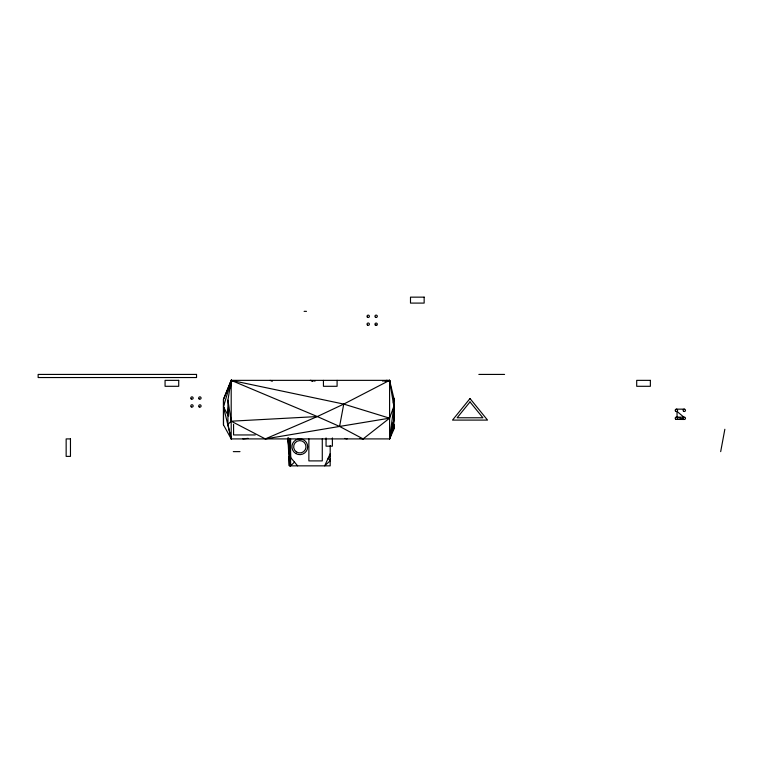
<?xml version="1.0" encoding="UTF-8"?>
<svg xmlns="http://www.w3.org/2000/svg" width="763" height="763" viewBox="0 0 763 763"><rect width="100%" height="100%" fill="white"/><g stroke="black" fill="none" stroke-linecap="round" stroke-linejoin="round"><path stroke-width="1.14" d="M393.489 422.95L394.271 428.453L389.597 438.906L231.199 438.906L223.483 424.848L223.492 407.137L224.036 409.407M330.188 460.213L330.188 458.725M389.597 436.57L389.597 438.906L394.271 425.144M389.597 383.932L389.597 380.356L231.199 380.356L223.483 399.364L223.483 406.841L231.208 438.906L231.199 380.356L343.751 404.085L389.578 418.172L393.851 406.383L389.578 380.356L386.231 381.185M287.947 438.801L289.377 465.85L330.188 465.85L330.188 445.592M289.568 457.581L289.377 465.85L289.015 456.446M228.499 407.194L227.918 413.031L228.461 415.272M230.378 388.529L231.199 380.356L234.642 381.147L231.218 380.356L223.483 399.364L223.483 424.848M389.95 435.415L389.578 438.906L391.39 433.613M393.365 402.854L393.851 398.2L389.578 380.356L387.366 381.109M393.851 406.383L389.578 438.906L389.597 380.356L343.751 404.085L317.294 416.55L265.314 438.906L231.199 421.205L227.918 400.155L231.199 380.356L233.402 381.119L231.218 380.356L223.483 406.841L228.442 416.026M265.314 438.906L339.583 426.441L343.751 404.085M720.682 451.629L724.85 429.273M229.606 385.935L231.218 380.356L233.373 381.223M330.188 453.756L324.676 465.85L330.188 460.766L328.128 458.286L330.188 456.226L329.664 454.901M231.208 436.531L231.208 438.906L227.918 424.39L231.199 421.205L317.294 416.55L339.583 426.441L363.131 438.906L389.578 418.172L339.583 426.441M287.928 438.458L290.598 465.85L294.499 462.111M391.457 427.547L394.261 426.193L393.26 422.864M384.962 381.157L387.203 380.356L382.54 381.061M242.92 438.906L248.137 438.344M676.371 409.159L684.306 409.149M304.113 311.342L306.488 311.342M375.816 317.437L375.997 317.437M196.549 374.423L38.15 374.423L38.15 377.542L196.549 377.542L196.53 374.423M478.84 374.423L504.572 374.423M676.838 417.132L683.877 417.189A1.192 1.192 0 0 1 685.489 418.458A1.192 1.192 0 0 1 683.581 419.221A1.192 1.192 0 0 1 683.877 417.189L677 411.371L677.105 417.285M255.214 434.948L233.573 434.948L233.573 424.238M233.306 451.629L239.992 451.629M676.552 419.412L684.144 419.469L677 417.189M359.878 438.372L363.417 438.906M315.062 381.109L310.388 380.356L312.544 381.357M344.79 438.41L347.089 438.906M231.199 380.356L317.294 416.55M270.121 380.356L272.267 381.328M288.147 437.848L290.598 457.476L297.637 465.85M393.183 422.912L394.271 428.453M230.388 435.501L231.218 438.906M389.979 383.865L389.578 380.356L389.588 383.76M288.071 437.924L290.598 465.85L290.598 438.82M290.598 465.85L289.425 438.401M288.471 442.34L288.786 450.571M290.045 438.487L290.598 457.476M337.093 380.356L337.093 386.297L323.436 386.297L323.436 380.356M332.382 437.914L332.382 446.174L326.059 446.174L326.059 437.914M322.282 438.906L322.282 460.9L308.872 460.9L308.872 438.906M227.918 400.155L227.918 424.39M393.851 419.679L389.578 438.906L394.271 421.205L393.851 398.2L393.851 419.679M470.018 398.544L452.516 420.089L487.519 420.089L470.018 398.544M470.008 401.939L457.142 417.771L482.884 417.771L470.008 401.939M376.569 325.353L375.959 325.419L376.569 325.353M424.152 297.15L410.494 297.15L410.494 303.092L424.152 303.092L424.152 297.15M178.723 380.356L165.066 380.356L165.066 386.297L178.723 386.297L178.723 380.356M650.362 380.356L636.704 380.356L636.704 386.297L650.362 386.297L650.362 380.356M70.463 438.906L66.152 438.906L66.152 456.388L70.463 456.388L70.463 438.906M199.162 406.927A1.192 1.192 0 0 0 201.079 406.164A1.192 1.192 0 0 0 199.458 404.886A1.192 1.192 0 0 0 199.162 406.927M191.151 398.906A1.192 1.192 0 0 0 193.125 398.334A1.192 1.192 0 0 0 191.647 396.903A1.192 1.192 0 0 0 191.151 398.906M191.255 406.879A1.192 1.192 0 0 0 193.153 406.078A1.192 1.192 0 0 0 191.513 404.838A1.192 1.192 0 0 0 191.255 406.879M199.048 398.877A1.192 1.192 0 0 0 201.041 398.343A1.192 1.192 0 0 0 199.582 396.884A1.192 1.192 0 0 0 199.048 398.877M367.489 325.133A1.192 1.192 0 0 0 369.387 324.342A1.192 1.192 0 0 0 367.747 323.092A1.192 1.192 0 0 0 367.489 325.133M375.396 325.181A1.192 1.192 0 0 0 377.304 324.418A1.192 1.192 0 0 0 375.692 323.14A1.192 1.192 0 0 0 375.396 325.181M375.53 317.322A1.192 1.192 0 0 0 377.313 316.292A1.192 1.192 0 0 0 375.53 315.262A1.192 1.192 0 0 0 375.53 317.322M367.375 317.16A1.192 1.192 0 0 0 369.359 316.597A1.192 1.192 0 0 0 367.88 315.167A1.192 1.192 0 0 0 367.375 317.16M683.715 411.362A1.192 1.192 0 0 0 685.489 410.332A1.192 1.192 0 0 0 683.715 409.302A1.192 1.192 0 0 0 683.715 411.362M675.56 411.2A1.192 1.192 0 0 0 677.544 410.637A1.192 1.192 0 0 0 676.056 409.206A1.192 1.192 0 0 0 675.56 411.2M675.665 419.173A1.192 1.192 0 0 0 677.563 418.382A1.192 1.192 0 0 0 675.932 417.142A1.192 1.192 0 0 0 675.665 419.173M296.33 451.887A6.19 6.19 0 0 0 305.992 447.242A6.19 6.19 0 0 0 297.141 441.205A6.19 6.19 0 0 0 296.33 451.887M295.834 453.565A7.868 7.868 0 0 0 307.689 446.832A7.868 7.868 0 0 0 295.93 439.936A7.868 7.868 0 0 0 295.834 453.565"/></g></svg>
